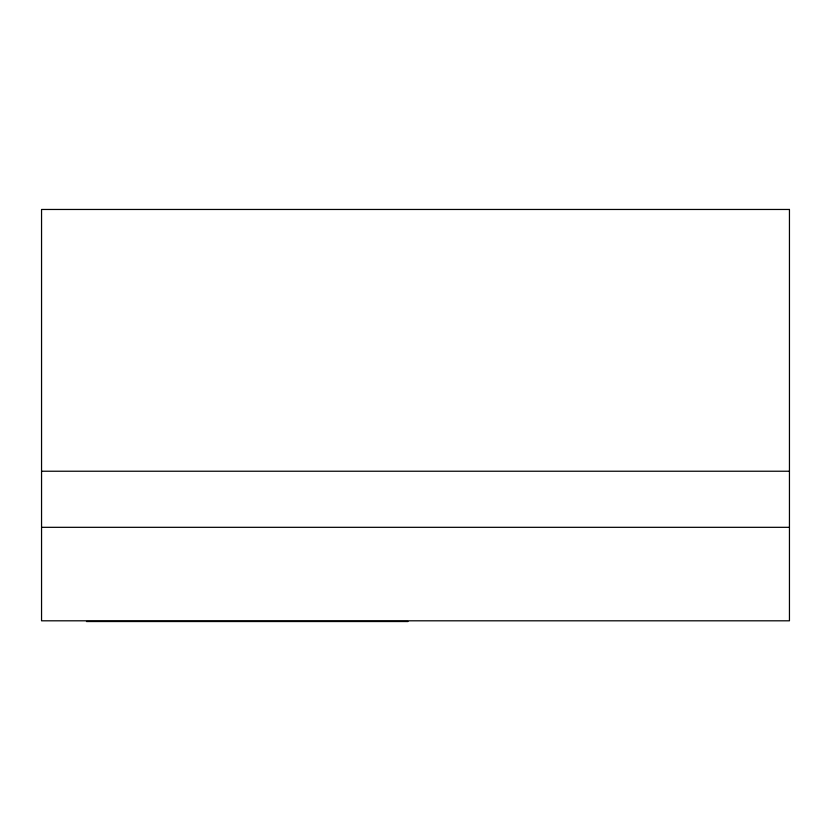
<?xml version="1.0" encoding="UTF-8"?>
<svg xmlns="http://www.w3.org/2000/svg" width="831" height="831" viewBox="0 0 831 831"><rect width="100%" height="100%" fill="white"/><g stroke="black" fill="none" stroke-linecap="round" stroke-linejoin="round"><path stroke-width="1.25" d="M41.55 471.229L789.45 471.229M41.55 527.321L789.45 527.321M86.455 621.536L407.99 621.536M789.45 209.464L41.55 209.464L41.55 620.809L789.45 620.809L789.45 209.464"/></g></svg>
